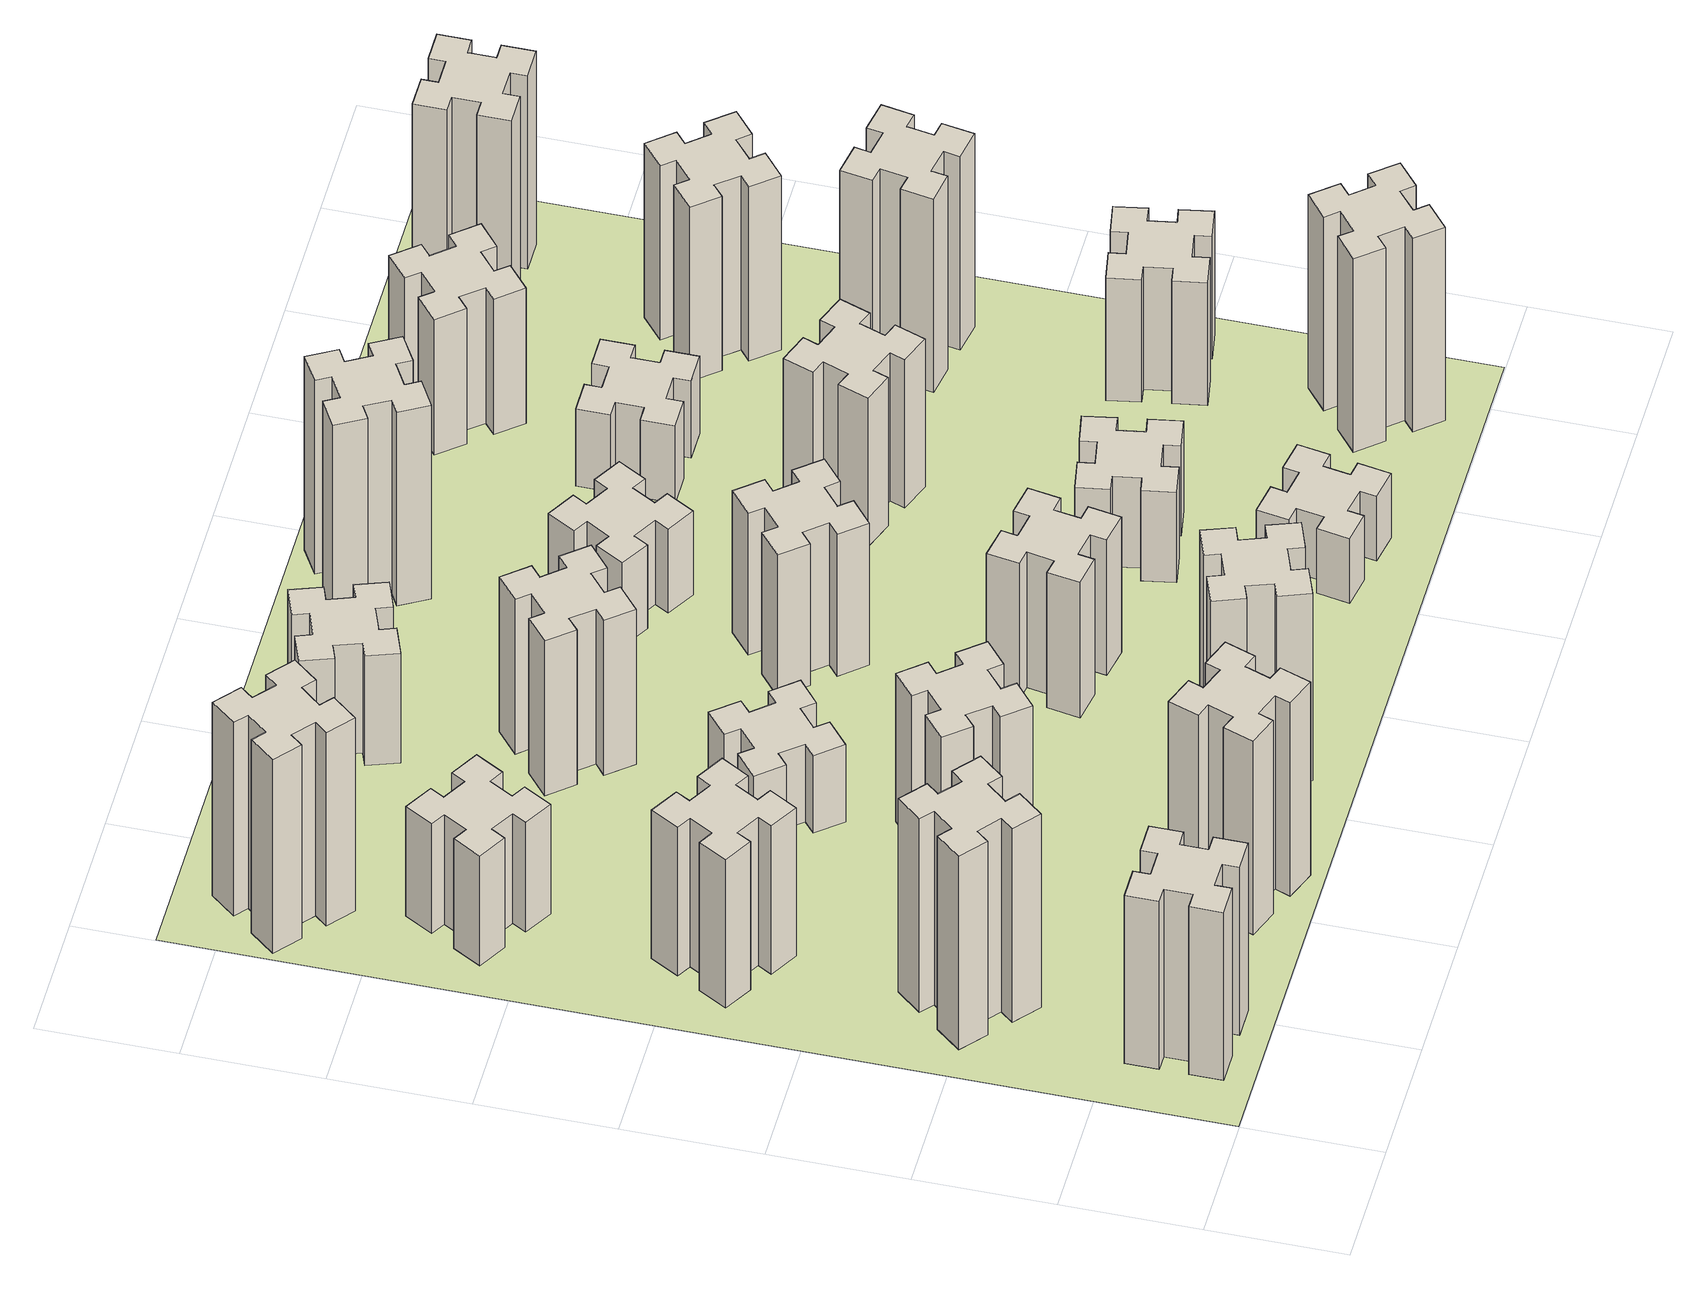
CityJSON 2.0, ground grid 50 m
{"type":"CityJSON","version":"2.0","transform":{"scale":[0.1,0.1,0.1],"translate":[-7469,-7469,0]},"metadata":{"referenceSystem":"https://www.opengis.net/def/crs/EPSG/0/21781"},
"CityObjects":{
"building1":{"type":"Building","attributes":{"class":"1000","function":"1000","usage":"1000","yearOfConstruction":2016,"roofType":"1000","measuredHeight":78,"storeysAboveGround":30,"storeysBelowGround":0},"geometry":[{"type":"Solid","lod":"1","boundaries":[[[[0,1,2,3,4,5,6,7,8,9,10,11,12,13,14,15,16,17,18,19]],[[17,16,20,21]],[[16,15,22,20]],[[15,14,23,22]],[[14,13,24,23]],[[13,12,25,24]],[[12,11,26,25]],[[11,10,27,26]],[[10,9,28,27]],[[9,8,29,28]],[[8,7,30,29]],[[7,6,31,30]],[[6,5,32,31]],[[5,4,33,32]],[[4,3,34,33]],[[3,2,35,34]],[[2,1,36,35]],[[1,0,37,36]],[[0,19,38,37]],[[19,18,39,38]],[[18,17,21,39]],[[24,25,26,27,28,29,30,31,32,33,34,35,36,37,38,39,21,20,22,23]]]]}]},
"building2":{"type":"Building","attributes":{"class":"1000","function":"1000","usage":"1000","yearOfConstruction":2016,"roofType":"1000","measuredHeight":90,"storeysAboveGround":30,"storeysBelowGround":0},"geometry":[{"type":"Solid","lod":"1","boundaries":[[[[40,41,42,43,44,45,46,47,48,49,50,51,52,53,54,55,56,57,58,59]],[[57,56,60,61]],[[56,55,62,60]],[[55,54,63,62]],[[54,53,64,63]],[[53,52,65,64]],[[52,51,66,65]],[[51,50,67,66]],[[50,49,68,67]],[[49,48,69,68]],[[48,47,70,69]],[[47,46,71,70]],[[46,45,72,71]],[[45,44,73,72]],[[44,43,74,73]],[[43,42,75,74]],[[42,41,76,75]],[[41,40,77,76]],[[40,59,78,77]],[[59,58,79,78]],[[58,57,61,79]],[[64,65,66,67,68,69,70,71,72,73,74,75,76,77,78,79,61,60,62,63]]]]}]},
"building3":{"type":"Building","attributes":{"class":"1000","function":"1000","usage":"1000","yearOfConstruction":2016,"roofType":"1000","measuredHeight":69,"storeysAboveGround":30,"storeysBelowGround":0},"geometry":[{"type":"Solid","lod":"1","boundaries":[[[[80,81,82,83,84,85,86,87,88,89,90,91,92,93,94,95,96,97,98,99]],[[97,96,100,101]],[[96,95,102,100]],[[95,94,103,102]],[[94,93,104,103]],[[93,92,105,104]],[[92,91,106,105]],[[91,90,107,106]],[[90,89,108,107]],[[89,88,109,108]],[[88,87,110,109]],[[87,86,111,110]],[[86,85,112,111]],[[85,84,113,112]],[[84,83,114,113]],[[83,82,115,114]],[[82,81,116,115]],[[81,80,117,116]],[[80,99,118,117]],[[99,98,119,118]],[[98,97,101,119]],[[104,105,106,107,108,109,110,111,112,113,114,115,116,117,118,119,101,100,102,103]]]]}]},
"building4":{"type":"Building","attributes":{"class":"1000","function":"1000","usage":"1000","yearOfConstruction":2016,"roofType":"1000","measuredHeight":51,"storeysAboveGround":30,"storeysBelowGround":0},"geometry":[{"type":"Solid","lod":"1","boundaries":[[[[120,121,122,123,124,125,126,127,128,129,130,131,132,133,134,135,136,137,138,139]],[[137,136,140,141]],[[136,135,142,140]],[[135,134,143,142]],[[134,133,144,143]],[[133,132,145,144]],[[132,131,146,145]],[[131,130,147,146]],[[130,129,148,147]],[[129,128,149,148]],[[128,127,150,149]],[[127,126,151,150]],[[126,125,152,151]],[[125,124,153,152]],[[124,123,154,153]],[[123,122,155,154]],[[122,121,156,155]],[[121,120,157,156]],[[120,139,158,157]],[[139,138,159,158]],[[138,137,141,159]],[[144,145,146,147,148,149,150,151,152,153,154,155,156,157,158,159,141,140,142,143]]]]}]},
"building5":{"type":"Building","attributes":{"class":"1000","function":"1000","usage":"1000","yearOfConstruction":2016,"roofType":"1000","measuredHeight":90,"storeysAboveGround":30,"storeysBelowGround":0},"geometry":[{"type":"Solid","lod":"1","boundaries":[[[[160,161,162,163,164,165,166,167,168,169,170,171,172,173,174,175,176,177,178,179]],[[177,176,180,181]],[[176,175,182,180]],[[175,174,183,182]],[[174,173,184,183]],[[173,172,185,184]],[[172,171,186,185]],[[171,170,187,186]],[[170,169,188,187]],[[169,168,189,188]],[[168,167,190,189]],[[167,166,191,190]],[[166,165,192,191]],[[165,164,193,192]],[[164,163,194,193]],[[163,162,195,194]],[[162,161,196,195]],[[161,160,197,196]],[[160,179,198,197]],[[179,178,199,198]],[[178,177,181,199]],[[184,185,186,187,188,189,190,191,192,193,194,195,196,197,198,199,181,180,182,183]]]]}]},
"building6":{"type":"Building","attributes":{"class":"1000","function":"1000","usage":"1000","yearOfConstruction":2016,"roofType":"1000","measuredHeight":90,"storeysAboveGround":30,"storeysBelowGround":0},"geometry":[{"type":"Solid","lod":"1","boundaries":[[[[200,201,202,203,204,205,206,207,208,209,210,211,212,213,214,215,216,217,218,219]],[[217,216,220,221]],[[216,215,222,220]],[[215,214,223,222]],[[214,213,224,223]],[[213,212,225,224]],[[212,211,226,225]],[[211,210,227,226]],[[210,209,228,227]],[[209,208,229,228]],[[208,207,230,229]],[[207,206,231,230]],[[206,205,232,231]],[[205,204,233,232]],[[204,203,234,233]],[[203,202,235,234]],[[202,201,236,235]],[[201,200,237,236]],[[200,219,238,237]],[[219,218,239,238]],[[218,217,221,239]],[[224,225,226,227,228,229,230,231,232,233,234,235,236,237,238,239,221,220,222,223]]]]}]},
"building7":{"type":"Building","attributes":{"class":"1000","function":"1000","usage":"1000","yearOfConstruction":2016,"roofType":"1000","measuredHeight":69,"storeysAboveGround":30,"storeysBelowGround":0},"geometry":[{"type":"Solid","lod":"1","boundaries":[[[[240,241,242,243,244,245,246,247,248,249,250,251,252,253,254,255,256,257,258,259]],[[257,256,260,261]],[[256,255,262,260]],[[255,254,263,262]],[[254,253,264,263]],[[253,252,265,264]],[[252,251,266,265]],[[251,250,267,266]],[[250,249,268,267]],[[249,248,269,268]],[[248,247,270,269]],[[247,246,271,270]],[[246,245,272,271]],[[245,244,273,272]],[[244,243,274,273]],[[243,242,275,274]],[[242,241,276,275]],[[241,240,277,276]],[[240,259,278,277]],[[259,258,279,278]],[[258,257,261,279]],[[264,265,266,267,268,269,270,271,272,273,274,275,276,277,278,279,261,260,262,263]]]]}]},
"building8":{"type":"Building","attributes":{"class":"1000","function":"1000","usage":"1000","yearOfConstruction":2016,"roofType":"1000","measuredHeight":36,"storeysAboveGround":30,"storeysBelowGround":0},"geometry":[{"type":"Solid","lod":"1","boundaries":[[[[280,281,282,283,284,285,286,287,288,289,290,291,292,293,294,295,296,297,298,299]],[[297,296,300,301]],[[296,295,302,300]],[[295,294,303,302]],[[294,293,304,303]],[[293,292,305,304]],[[292,291,306,305]],[[291,290,307,306]],[[290,289,308,307]],[[289,288,309,308]],[[288,287,310,309]],[[287,286,311,310]],[[286,285,312,311]],[[285,284,313,312]],[[284,283,314,313]],[[283,282,315,314]],[[282,281,316,315]],[[281,280,317,316]],[[280,299,318,317]],[[299,298,319,318]],[[298,297,301,319]],[[304,305,306,307,308,309,310,311,312,313,314,315,316,317,318,319,301,300,302,303]]]]}]},
"building9":{"type":"Building","attributes":{"class":"1000","function":"1000","usage":"1000","yearOfConstruction":2016,"roofType":"1000","measuredHeight":87,"storeysAboveGround":30,"storeysBelowGround":0},"geometry":[{"type":"Solid","lod":"1","boundaries":[[[[320,321,322,323,324,325,326,327,328,329,330,331,332,333,334,335,336,337,338,339]],[[337,336,340,341]],[[336,335,342,340]],[[335,334,343,342]],[[334,333,344,343]],[[333,332,345,344]],[[332,331,346,345]],[[331,330,347,346]],[[330,329,348,347]],[[329,328,349,348]],[[328,327,350,349]],[[327,326,351,350]],[[326,325,352,351]],[[325,324,353,352]],[[324,323,354,353]],[[323,322,355,354]],[[322,321,356,355]],[[321,320,357,356]],[[320,339,358,357]],[[339,338,359,358]],[[338,337,341,359]],[[344,345,346,347,348,349,350,351,352,353,354,355,356,357,358,359,341,340,342,343]]]]}]},
"building10":{"type":"Building","attributes":{"class":"1000","function":"1000","usage":"1000","yearOfConstruction":2016,"roofType":"1000","measuredHeight":72,"storeysAboveGround":30,"storeysBelowGround":0},"geometry":[{"type":"Solid","lod":"1","boundaries":[[[[360,361,362,363,364,365,366,367,368,369,370,371,372,373,374,375,376,377,378,379]],[[377,376,380,381]],[[376,375,382,380]],[[375,374,383,382]],[[374,373,384,383]],[[373,372,385,384]],[[372,371,386,385]],[[371,370,387,386]],[[370,369,388,387]],[[369,368,389,388]],[[368,367,390,389]],[[367,366,391,390]],[[366,365,392,391]],[[365,364,393,392]],[[364,363,394,393]],[[363,362,395,394]],[[362,361,396,395]],[[361,360,397,396]],[[360,379,398,397]],[[379,378,399,398]],[[378,377,381,399]],[[384,385,386,387,388,389,390,391,392,393,394,395,396,397,398,399,381,380,382,383]]]]}]},
"building11":{"type":"Building","attributes":{"class":"1000","function":"1000","usage":"1000","yearOfConstruction":2016,"roofType":"1000","measuredHeight":51,"storeysAboveGround":30,"storeysBelowGround":0},"geometry":[{"type":"Solid","lod":"1","boundaries":[[[[400,401,402,403,404,405,406,407,408,409,410,411,412,413,414,415,416,417,418,419]],[[417,416,420,421]],[[416,415,422,420]],[[415,414,423,422]],[[414,413,424,423]],[[413,412,425,424]],[[412,411,426,425]],[[411,410,427,426]],[[410,409,428,427]],[[409,408,429,428]],[[408,407,430,429]],[[407,406,431,430]],[[406,405,432,431]],[[405,404,433,432]],[[404,403,434,433]],[[403,402,435,434]],[[402,401,436,435]],[[401,400,437,436]],[[400,419,438,437]],[[419,418,439,438]],[[418,417,421,439]],[[424,425,426,427,428,429,430,431,432,433,434,435,436,437,438,439,421,420,422,423]]]]}]},
"building12":{"type":"Building","attributes":{"class":"1000","function":"1000","usage":"1000","yearOfConstruction":2016,"roofType":"1000","measuredHeight":63,"storeysAboveGround":30,"storeysBelowGround":0},"geometry":[{"type":"Solid","lod":"1","boundaries":[[[[440,441,442,443,444,445,446,447,448,449,450,451,452,453,454,455,456,457,458,459]],[[457,456,460,461]],[[456,455,462,460]],[[455,454,463,462]],[[454,453,464,463]],[[453,452,465,464]],[[452,451,466,465]],[[451,450,467,466]],[[450,449,468,467]],[[449,448,469,468]],[[448,447,470,469]],[[447,446,471,470]],[[446,445,472,471]],[[445,444,473,472]],[[444,443,474,473]],[[443,442,475,474]],[[442,441,476,475]],[[441,440,477,476]],[[440,459,478,477]],[[459,458,479,478]],[[458,457,461,479]],[[464,465,466,467,468,469,470,471,472,473,474,475,476,477,478,479,461,460,462,463]]]]}]},
"building13":{"type":"Building","attributes":{"class":"1000","function":"1000","usage":"1000","yearOfConstruction":2016,"roofType":"1000","measuredHeight":66,"storeysAboveGround":30,"storeysBelowGround":0},"geometry":[{"type":"Solid","lod":"1","boundaries":[[[[480,481,482,483,484,485,486,487,488,489,490,491,492,493,494,495,496,497,498,499]],[[497,496,500,501]],[[496,495,502,500]],[[495,494,503,502]],[[494,493,504,503]],[[493,492,505,504]],[[492,491,506,505]],[[491,490,507,506]],[[490,489,508,507]],[[489,488,509,508]],[[488,487,510,509]],[[487,486,511,510]],[[486,485,512,511]],[[485,484,513,512]],[[484,483,514,513]],[[483,482,515,514]],[[482,481,516,515]],[[481,480,517,516]],[[480,499,518,517]],[[499,498,519,518]],[[498,497,501,519]],[[504,505,506,507,508,509,510,511,512,513,514,515,516,517,518,519,501,500,502,503]]]]}]},
"building14":{"type":"Building","attributes":{"class":"1000","function":"1000","usage":"1000","yearOfConstruction":2016,"roofType":"1000","measuredHeight":39,"storeysAboveGround":30,"storeysBelowGround":0},"geometry":[{"type":"Solid","lod":"1","boundaries":[[[[520,521,522,523,524,525,526,527,528,529,530,531,532,533,534,535,536,537,538,539]],[[537,536,540,541]],[[536,535,542,540]],[[535,534,543,542]],[[534,533,544,543]],[[533,532,545,544]],[[532,531,546,545]],[[531,530,547,546]],[[530,529,548,547]],[[529,528,549,548]],[[528,527,550,549]],[[527,526,551,550]],[[526,525,552,551]],[[525,524,553,552]],[[524,523,554,553]],[[523,522,555,554]],[[522,521,556,555]],[[521,520,557,556]],[[520,539,558,557]],[[539,538,559,558]],[[538,537,541,559]],[[544,545,546,547,548,549,550,551,552,553,554,555,556,557,558,559,541,540,542,543]]]]}]},
"building15":{"type":"Building","attributes":{"class":"1000","function":"1000","usage":"1000","yearOfConstruction":2016,"roofType":"1000","measuredHeight":30,"storeysAboveGround":30,"storeysBelowGround":0},"geometry":[{"type":"Solid","lod":"1","boundaries":[[[[560,561,562,563,564,565,566,567,568,569,570,571,572,573,574,575,576,577,578,579]],[[577,576,580,581]],[[576,575,582,580]],[[575,574,583,582]],[[574,573,584,583]],[[573,572,585,584]],[[572,571,586,585]],[[571,570,587,586]],[[570,569,588,587]],[[569,568,589,588]],[[568,567,590,589]],[[567,566,591,590]],[[566,565,592,591]],[[565,564,593,592]],[[564,563,594,593]],[[563,562,595,594]],[[562,561,596,595]],[[561,560,597,596]],[[560,579,598,597]],[[579,578,599,598]],[[578,577,581,599]],[[584,585,586,587,588,589,590,591,592,593,594,595,596,597,598,599,581,580,582,583]]]]}]},
"building16":{"type":"Building","attributes":{"class":"1000","function":"1000","usage":"1000","yearOfConstruction":2016,"roofType":"1000","measuredHeight":90,"storeysAboveGround":30,"storeysBelowGround":0},"geometry":[{"type":"Solid","lod":"1","boundaries":[[[[600,601,602,603,604,605,606,607,608,609,610,611,612,613,614,615,616,617,618,619]],[[617,616,620,621]],[[616,615,622,620]],[[615,614,623,622]],[[614,613,624,623]],[[613,612,625,624]],[[612,611,626,625]],[[611,610,627,626]],[[610,609,628,627]],[[609,608,629,628]],[[608,607,630,629]],[[607,606,631,630]],[[606,605,632,631]],[[605,604,633,632]],[[604,603,634,633]],[[603,602,635,634]],[[602,601,636,635]],[[601,600,637,636]],[[600,619,638,637]],[[619,618,639,638]],[[618,617,621,639]],[[624,625,626,627,628,629,630,631,632,633,634,635,636,637,638,639,621,620,622,623]]]]}]},
"building17":{"type":"Building","attributes":{"class":"1000","function":"1000","usage":"1000","yearOfConstruction":2016,"roofType":"1000","measuredHeight":42,"storeysAboveGround":30,"storeysBelowGround":0},"geometry":[{"type":"Solid","lod":"1","boundaries":[[[[640,641,642,643,644,645,646,647,648,649,650,651,652,653,654,655,656,657,658,659]],[[657,656,660,661]],[[656,655,662,660]],[[655,654,663,662]],[[654,653,664,663]],[[653,652,665,664]],[[652,651,666,665]],[[651,650,667,666]],[[650,649,668,667]],[[649,648,669,668]],[[648,647,670,669]],[[647,646,671,670]],[[646,645,672,671]],[[645,644,673,672]],[[644,643,674,673]],[[643,642,675,674]],[[642,641,676,675]],[[641,640,677,676]],[[640,659,678,677]],[[659,658,679,678]],[[658,657,661,679]],[[664,665,666,667,668,669,670,671,672,673,674,675,676,677,678,679,661,660,662,663]]]]}]},
"building18":{"type":"Building","attributes":{"class":"1000","function":"1000","usage":"1000","yearOfConstruction":2016,"roofType":"1000","measuredHeight":69,"storeysAboveGround":30,"storeysBelowGround":0},"geometry":[{"type":"Solid","lod":"1","boundaries":[[[[680,681,682,683,684,685,686,687,688,689,690,691,692,693,694,695,696,697,698,699]],[[697,696,700,701]],[[696,695,702,700]],[[695,694,703,702]],[[694,693,704,703]],[[693,692,705,704]],[[692,691,706,705]],[[691,690,707,706]],[[690,689,708,707]],[[689,688,709,708]],[[688,687,710,709]],[[687,686,711,710]],[[686,685,712,711]],[[685,684,713,712]],[[684,683,714,713]],[[683,682,715,714]],[[682,681,716,715]],[[681,680,717,716]],[[680,699,718,717]],[[699,698,719,718]],[[698,697,701,719]],[[704,705,706,707,708,709,710,711,712,713,714,715,716,717,718,719,701,700,702,703]]]]}]},
"building19":{"type":"Building","attributes":{"class":"1000","function":"1000","usage":"1000","yearOfConstruction":2016,"roofType":"1000","measuredHeight":36,"storeysAboveGround":30,"storeysBelowGround":0},"geometry":[{"type":"Solid","lod":"1","boundaries":[[[[720,721,722,723,724,725,726,727,728,729,730,731,732,733,734,735,736,737,738,739]],[[737,736,740,741]],[[736,735,742,740]],[[735,734,743,742]],[[734,733,744,743]],[[733,732,745,744]],[[732,731,746,745]],[[731,730,747,746]],[[730,729,748,747]],[[729,728,749,748]],[[728,727,750,749]],[[727,726,751,750]],[[726,725,752,751]],[[725,724,753,752]],[[724,723,754,753]],[[723,722,755,754]],[[722,721,756,755]],[[721,720,757,756]],[[720,739,758,757]],[[739,738,759,758]],[[738,737,741,759]],[[744,745,746,747,748,749,750,751,752,753,754,755,756,757,758,759,741,740,742,743]]]]}]},
"building20":{"type":"Building","attributes":{"class":"1000","function":"1000","usage":"1000","yearOfConstruction":2016,"roofType":"1000","measuredHeight":90,"storeysAboveGround":30,"storeysBelowGround":0},"geometry":[{"type":"Solid","lod":"1","boundaries":[[[[760,761,762,763,764,765,766,767,768,769,770,771,772,773,774,775,776,777,778,779]],[[777,776,780,781]],[[776,775,782,780]],[[775,774,783,782]],[[774,773,784,783]],[[773,772,785,784]],[[772,771,786,785]],[[771,770,787,786]],[[770,769,788,787]],[[769,768,789,788]],[[768,767,790,789]],[[767,766,791,790]],[[766,765,792,791]],[[765,764,793,792]],[[764,763,794,793]],[[763,762,795,794]],[[762,761,796,795]],[[761,760,797,796]],[[760,779,798,797]],[[779,778,799,798]],[[778,777,781,799]],[[784,785,786,787,788,789,790,791,792,793,794,795,796,797,798,799,781,780,782,783]]]]}]},
"building21":{"type":"Building","attributes":{"class":"1000","function":"1000","usage":"1000","yearOfConstruction":2016,"roofType":"1000","measuredHeight":63,"storeysAboveGround":30,"storeysBelowGround":0},"geometry":[{"type":"Solid","lod":"1","boundaries":[[[[800,801,802,803,804,805,806,807,808,809,810,811,812,813,814,815,816,817,818,819]],[[817,816,820,821]],[[816,815,822,820]],[[815,814,823,822]],[[814,813,824,823]],[[813,812,825,824]],[[812,811,826,825]],[[811,810,827,826]],[[810,809,828,827]],[[809,808,829,828]],[[808,807,830,829]],[[807,806,831,830]],[[806,805,832,831]],[[805,804,833,832]],[[804,803,834,833]],[[803,802,835,834]],[[802,801,836,835]],[[801,800,837,836]],[[800,819,838,837]],[[819,818,839,838]],[[818,817,821,839]],[[824,825,826,827,828,829,830,831,832,833,834,835,836,837,838,839,821,820,822,823]]]]}]},
"building22":{"type":"Building","attributes":{"class":"1000","function":"1000","usage":"1000","yearOfConstruction":2016,"roofType":"1000","measuredHeight":57,"storeysAboveGround":30,"storeysBelowGround":0},"geometry":[{"type":"Solid","lod":"1","boundaries":[[[[840,841,842,843,844,845,846,847,848,849,850,851,852,853,854,855,856,857,858,859]],[[857,856,860,861]],[[856,855,862,860]],[[855,854,863,862]],[[854,853,864,863]],[[853,852,865,864]],[[852,851,866,865]],[[851,850,867,866]],[[850,849,868,867]],[[849,848,869,868]],[[848,847,870,869]],[[847,846,871,870]],[[846,845,872,871]],[[845,844,873,872]],[[844,843,874,873]],[[843,842,875,874]],[[842,841,876,875]],[[841,840,877,876]],[[840,859,878,877]],[[859,858,879,878]],[[858,857,861,879]],[[864,865,866,867,868,869,870,871,872,873,874,875,876,877,878,879,861,860,862,863]]]]}]},
"building23":{"type":"Building","attributes":{"class":"1000","function":"1000","usage":"1000","yearOfConstruction":2016,"roofType":"1000","measuredHeight":90,"storeysAboveGround":30,"storeysBelowGround":0},"geometry":[{"type":"Solid","lod":"1","boundaries":[[[[880,881,882,883,884,885,886,887,888,889,890,891,892,893,894,895,896,897,898,899]],[[897,896,900,901]],[[896,895,902,900]],[[895,894,903,902]],[[894,893,904,903]],[[893,892,905,904]],[[892,891,906,905]],[[891,890,907,906]],[[890,889,908,907]],[[889,888,909,908]],[[888,887,910,909]],[[887,886,911,910]],[[886,885,912,911]],[[885,884,913,912]],[[884,883,914,913]],[[883,882,915,914]],[[882,881,916,915]],[[881,880,917,916]],[[880,899,918,917]],[[899,898,919,918]],[[898,897,901,919]],[[904,905,906,907,908,909,910,911,912,913,914,915,916,917,918,919,901,900,902,903]]]]}]},
"building24":{"type":"Building","attributes":{"class":"1000","function":"1000","usage":"1000","yearOfConstruction":2016,"roofType":"1000","measuredHeight":81,"storeysAboveGround":30,"storeysBelowGround":0},"geometry":[{"type":"Solid","lod":"1","boundaries":[[[[920,921,922,923,924,925,926,927,928,929,930,931,932,933,934,935,936,937,938,939]],[[937,936,940,941]],[[936,935,942,940]],[[935,934,943,942]],[[934,933,944,943]],[[933,932,945,944]],[[932,931,946,945]],[[931,930,947,946]],[[930,929,948,947]],[[929,928,949,948]],[[928,927,950,949]],[[927,926,951,950]],[[926,925,952,951]],[[925,924,953,952]],[[924,923,954,953]],[[923,922,955,954]],[[922,921,956,955]],[[921,920,957,956]],[[920,939,958,957]],[[939,938,959,958]],[[938,937,941,959]],[[944,945,946,947,948,949,950,951,952,953,954,955,956,957,958,959,941,940,942,943]]]]}]},
"building25":{"type":"Building","attributes":{"class":"1000","function":"1000","usage":"1000","yearOfConstruction":2016,"roofType":"1000","measuredHeight":90,"storeysAboveGround":30,"storeysBelowGround":0},"geometry":[{"type":"Solid","lod":"1","boundaries":[[[[960,961,962,963,964,965,966,967,968,969,970,971,972,973,974,975,976,977,978,979]],[[977,976,980,981]],[[976,975,982,980]],[[975,974,983,982]],[[974,973,984,983]],[[973,972,985,984]],[[972,971,986,985]],[[971,970,987,986]],[[970,969,988,987]],[[969,968,989,988]],[[968,967,990,989]],[[967,966,991,990]],[[966,965,992,991]],[[965,964,993,992]],[[964,963,994,993]],[[963,962,995,994]],[[962,961,996,995]],[[961,960,997,996]],[[960,979,998,997]],[[979,978,999,998]],[[978,977,981,999]],[[984,985,986,987,988,989,990,991,992,993,994,995,996,997,998,999,981,980,982,983]]]]}]},
"landuse1":{"type":"LandUse","attributes":{"name":"plot1","function":"1010"},"geometry":[{"type":"MultiSurface","lod":"1","boundaries":[[[1000,1001,1002,1003]]]}]}
},
"vertices":[
[265,325,0],[265,225,0],[205,225,0],[205,105,0],[325,105,0],[325,165,0],[425,165,0],[425,105,0],[545,105,0],[545,225,0],[485,225,0],[485,325,0],[545,325,0],[545,445,0],[425,445,0],[425,385,0],[325,385,0],[325,445,0],[205,445,0],[205,325,0],[325,385,780],[325,445,780],[425,385,780],[425,445,780],[545,445,780],[545,325,780],[485,325,780],[485,225,780],[545,225,780],[545,105,780],[425,105,780],[425,165,780],[325,165,780],[325,105,780],[205,105,780],[205,225,780],[265,225,780],[265,325,780],[205,325,780],[205,445,780],
[484,1067,0],[408,1132,0],[446,1178,0],[354,1255,0],[277,1163,0],[323,1124,0],[259,1048,0],[213,1086,0],[136,994,0],[228,917,0],[266,963,0],[343,899,0],[304,853,0],[396,776,0],[473,868,0],[427,906,0],[492,983,0],[538,944,0],[615,1036,0],[523,1113,0],[492,983,900],[538,944,900],[427,906,900],[473,868,900],[396,776,900],[304,853,900],[343,899,900],[266,963,900],[228,917,900],[136,994,900],[213,1086,900],[259,1048,900],[323,1124,900],[277,1163,900],[354,1255,900],[446,1178,900],[408,1132,900],[484,1067,900],[523,1113,900],[615,1036,900],
[474,1926,0],[387,1976,0],[417,2028,0],[313,2088,0],[253,1984,0],[305,1954,0],[255,1867,0],[203,1897,0],[143,1793,0],[247,1733,0],[277,1785,0],[364,1735,0],[334,1683,0],[438,1623,0],[498,1727,0],[446,1757,0],[496,1844,0],[548,1814,0],[608,1918,0],[504,1978,0],[496,1844,690],[548,1814,690],[446,1757,690],[498,1727,690],[438,1623,690],[334,1683,690],[364,1735,690],[277,1785,690],[247,1733,690],[143,1793,690],[203,1897,690],[255,1867,690],[305,1954,690],[253,1984,690],[313,2088,690],[417,2028,690],[387,1976,690],[474,1926,690],[504,1978,690],[608,1918,690],
[446,2597,0],[496,2684,0],[548,2654,0],[608,2758,0],[504,2818,0],[474,2766,0],[387,2816,0],[417,2868,0],[313,2928,0],[253,2824,0],[305,2794,0],[255,2707,0],[203,2737,0],[143,2633,0],[247,2573,0],[277,2625,0],[364,2575,0],[334,2523,0],[438,2463,0],[498,2567,0],[364,2575,510],[334,2523,510],[277,2625,510],[247,2573,510],[143,2633,510],[203,2737,510],[255,2707,510],[305,2794,510],[253,2824,510],[313,2928,510],[417,2868,510],[387,2816,510],[474,2766,510],[504,2818,510],[608,2758,510],[548,2654,510],[496,2684,510],[446,2597,510],[498,2567,510],[438,2463,510],
[1029,360,0],[995,266,0],[939,287,0],[897,174,0],[1010,133,0],[1031,189,0],[1125,155,0],[1104,99,0],[1217,57,0],[1258,170,0],[1202,191,0],[1236,285,0],[1292,264,0],[1333,377,0],[1220,418,0],[1200,362,0],[1106,396,0],[1127,452,0],[1014,493,0],[973,380,0],[1106,396,900],[1127,452,900],[1200,362,900],[1220,418,900],[1333,377,900],[1292,264,900],[1236,285,900],[1202,191,900],[1258,170,900],[1217,57,900],[1104,99,900],[1125,155,900],[1031,189,900],[1010,133,900],[897,174,900],[939,287,900],[995,266,900],[1029,360,900],[973,380,900],[1014,493,900],
[384,3387,0],[308,3452,0],[346,3498,0],[254,3575,0],[177,3483,0],[223,3444,0],[159,3368,0],[113,3406,0],[36,3314,0],[128,3237,0],[166,3283,0],[243,3219,0],[204,3173,0],[296,3096,0],[373,3188,0],[327,3226,0],[392,3303,0],[438,3264,0],[515,3356,0],[423,3433,0],[392,3303,900],[438,3264,900],[327,3226,900],[373,3188,900],[296,3096,900],[204,3173,900],[243,3219,900],[166,3283,900],[128,3237,900],[36,3314,900],[113,3406,900],[159,3368,900],[223,3444,900],[177,3483,900],[254,3575,900],[346,3498,900],[308,3452,900],[384,3387,900],[423,3433,900],[515,3356,900],
[1083,1332,0],[1006,1267,0],[968,1313,0],[876,1236,0],[953,1144,0],[999,1183,0],[1063,1106,0],[1017,1068,0],[1094,976,0],[1186,1053,0],[1148,1099,0],[1224,1163,0],[1263,1117,0],[1355,1194,0],[1278,1286,0],[1232,1248,0],[1167,1324,0],[1213,1363,0],[1136,1455,0],[1044,1378,0],[1167,1324,690],[1213,1363,690],[1232,1248,690],[1278,1286,690],[1355,1194,690],[1263,1117,690],[1224,1163,690],[1148,1099,690],[1186,1053,690],[1094,976,690],[1017,1068,690],[1063,1106,690],[999,1183,690],[953,1144,690],[876,1236,690],[968,1313,690],[1006,1267,690],[1083,1332,690],[1044,1378,690],[1136,1455,690],
[1083,1972,0],[1006,1907,0],[968,1953,0],[876,1876,0],[953,1784,0],[999,1823,0],[1063,1746,0],[1017,1708,0],[1094,1616,0],[1186,1693,0],[1148,1739,0],[1224,1803,0],[1263,1757,0],[1355,1834,0],[1278,1926,0],[1232,1888,0],[1167,1964,0],[1213,2003,0],[1136,2095,0],[1044,2018,0],[1167,1964,360],[1213,2003,360],[1232,1888,360],[1278,1926,360],[1355,1834,360],[1263,1757,360],[1224,1803,360],[1148,1739,360],[1186,1693,360],[1094,1616,360],[1017,1708,360],[1063,1746,360],[999,1823,360],[953,1784,360],[876,1876,360],[968,1953,360],[1006,1907,360],[1083,1972,360],[1044,2018,360],[1136,2095,360],
[1635,385,0],[1669,291,0],[1613,270,0],[1654,157,0],[1767,199,0],[1746,255,0],[1840,289,0],[1860,233,0],[1973,274,0],[1932,387,0],[1876,366,0],[1842,460,0],[1898,480,0],[1857,593,0],[1744,552,0],[1765,496,0],[1671,462,0],[1650,518,0],[1537,477,0],[1579,364,0],[1671,462,870],[1650,518,870],[1765,496,870],[1744,552,870],[1857,593,870],[1898,480,870],[1842,460,870],[1876,366,870],[1932,387,870],[1973,274,870],[1860,233,870],[1840,289,870],[1746,255,870],[1767,199,870],[1654,157,870],[1613,270,870],[1669,291,870],[1635,385,870],[1579,364,870],[1537,477,870],
[1099,2563,0],[1163,2486,0],[1117,2448,0],[1194,2356,0],[1286,2433,0],[1248,2479,0],[1324,2543,0],[1363,2497,0],[1455,2574,0],[1378,2666,0],[1332,2628,0],[1267,2704,0],[1313,2743,0],[1236,2835,0],[1144,2758,0],[1183,2712,0],[1106,2647,0],[1068,2693,0],[976,2616,0],[1053,2524,0],[1106,2647,720],[1068,2693,720],[1183,2712,720],[1144,2758,720],[1236,2835,720],[1313,2743,720],[1267,2704,720],[1332,2628,720],[1378,2666,720],[1455,2574,720],[1363,2497,720],[1324,2543,720],[1248,2479,720],[1286,2433,720],[1194,2356,720],[1117,2448,720],[1163,2486,720],[1099,2563,720],[1053,2524,720],[976,2616,720],
[1125,3456,0],[1031,3422,0],[1010,3478,0],[897,3437,0],[939,3324,0],[995,3345,0],[1029,3251,0],[973,3230,0],[1014,3117,0],[1127,3159,0],[1106,3215,0],[1200,3249,0],[1220,3193,0],[1333,3234,0],[1292,3347,0],[1236,3326,0],[1202,3420,0],[1258,3440,0],[1217,3553,0],[1104,3512,0],[1202,3420,510],[1258,3440,510],[1236,3326,510],[1292,3347,510],[1333,3234,510],[1220,3193,510],[1200,3249,510],[1106,3215,510],[1127,3159,510],[1014,3117,510],[973,3230,510],[1029,3251,510],[995,3345,510],[939,3324,510],[897,3437,510],[1010,3478,510],[1031,3422,510],[1125,3456,510],[1104,3512,510],[1217,3553,510],
[2055,1047,0],[2072,1145,0],[2131,1135,0],[2152,1253,0],[2034,1274,0],[2024,1215,0],[1925,1232,0],[1936,1291,0],[1817,1312,0],[1797,1194,0],[1856,1184,0],[1838,1085,0],[1779,1096,0],[1758,977,0],[1877,957,0],[1887,1016,0],[1985,998,0],[1975,939,0],[2093,918,0],[2114,1037,0],[1985,998,630],[1975,939,630],[1887,1016,630],[1877,957,630],[1758,977,630],[1779,1096,630],[1838,1085,630],[1856,1184,630],[1797,1194,630],[1817,1312,630],[1936,1291,630],[1925,1232,630],[2024,1215,630],[2034,1274,630],[2152,1253,630],[2131,1135,630],[2072,1145,630],[2055,1047,630],[2114,1037,630],[2093,918,630],
[1972,1988,0],[1907,2064,0],[1953,2103,0],[1876,2195,0],[1784,2118,0],[1823,2072,0],[1746,2007,0],[1708,2053,0],[1616,1976,0],[1693,1884,0],[1739,1923,0],[1803,1846,0],[1757,1808,0],[1834,1716,0],[1926,1793,0],[1888,1839,0],[1964,1903,0],[2003,1857,0],[2095,1934,0],[2018,2026,0],[1964,1903,660],[2003,1857,660],[1888,1839,660],[1926,1793,660],[1834,1716,660],[1757,1808,660],[1803,1846,660],[1739,1923,660],[1693,1884,660],[1616,1976,660],[1708,2053,660],[1746,2007,660],[1823,2072,660],[1784,2118,660],[1876,2195,660],[1953,2103,660],[1907,2064,660],[1972,1988,660],[2018,2026,660],[2095,1934,660],
[2026,2497,0],[2076,2584,0],[2128,2554,0],[2188,2658,0],[2084,2718,0],[2054,2666,0],[1967,2716,0],[1997,2768,0],[1893,2828,0],[1833,2724,0],[1885,2694,0],[1835,2607,0],[1783,2637,0],[1723,2533,0],[1827,2473,0],[1857,2525,0],[1944,2475,0],[1914,2423,0],[2018,2363,0],[2078,2467,0],[1944,2475,390],[1914,2423,390],[1857,2525,390],[1827,2473,390],[1723,2533,390],[1783,2637,390],[1835,2607,390],[1885,2694,390],[1833,2724,390],[1893,2828,390],[1997,2768,390],[1967,2716,390],[2054,2666,390],[2084,2718,390],[2188,2658,390],[2128,2554,390],[2076,2584,390],[2026,2497,390],[2078,2467,390],[2018,2363,390],
[2596,444,0],[2578,345,0],[2519,356,0],[2498,237,0],[2617,217,0],[2627,276,0],[2725,258,0],[2715,199,0],[2833,178,0],[2854,297,0],[2795,307,0],[2812,405,0],[2871,395,0],[2892,513,0],[2774,534,0],[2764,475,0],[2665,492,0],[2676,551,0],[2557,572,0],[2537,454,0],[2665,492,300],[2676,551,300],[2764,475,300],[2774,534,300],[2892,513,300],[2871,395,300],[2812,405,300],[2795,307,300],[2854,297,300],[2833,178,300],[2715,199,300],[2725,258,300],[2627,276,300],[2617,217,300],[2498,237,300],[2519,356,300],[2578,345,300],[2596,444,300],[2537,454,300],[2557,572,300],
[1844,3556,0],[1757,3506,0],[1727,3558,0],[1623,3498,0],[1683,3394,0],[1735,3424,0],[1785,3337,0],[1733,3307,0],[1793,3203,0],[1897,3263,0],[1867,3315,0],[1954,3365,0],[1984,3313,0],[2088,3373,0],[2028,3477,0],[1976,3447,0],[1926,3534,0],[1978,3564,0],[1918,3668,0],[1814,3608,0],[1926,3534,900],[1978,3564,900],[1976,3447,900],[2028,3477,900],[2088,3373,900],[1984,3313,900],[1954,3365,900],[1867,3315,900],[1897,3263,900],[1793,3203,900],[1733,3307,900],[1785,3337,900],[1735,3424,900],[1683,3394,900],[1623,3498,900],[1727,3558,900],[1757,3506,900],[1844,3556,900],[1814,3608,900],[1918,3668,900],
[2625,1132,0],[2527,1115,0],[2517,1174,0],[2398,1153,0],[2419,1035,0],[2478,1045,0],[2496,947,0],[2437,937,0],[2457,818,0],[2576,839,0],[2565,898,0],[2664,916,0],[2674,857,0],[2792,877,0],[2771,996,0],[2712,985,0],[2695,1084,0],[2754,1094,0],[2733,1212,0],[2615,1191,0],[2695,1084,420],[2754,1094,420],[2712,985,420],[2771,996,420],[2792,877,420],[2674,857,420],[2664,916,420],[2565,898,420],[2576,839,420],[2457,818,420],[2437,937,420],[2496,947,420],[2478,1045,420],[2419,1035,420],[2398,1153,420],[2517,1174,420],[2527,1115,420],[2625,1132,420],[2615,1191,420],[2733,1212,420],
[2682,1871,0],[2716,1965,0],[2772,1944,0],[2813,2057,0],[2700,2098,0],[2680,2042,0],[2586,2076,0],[2607,2132,0],[2494,2173,0],[2453,2060,0],[2509,2040,0],[2475,1946,0],[2419,1967,0],[2377,1854,0],[2490,1813,0],[2511,1869,0],[2605,1835,0],[2584,1779,0],[2697,1737,0],[2738,1850,0],[2605,1835,690],[2584,1779,690],[2511,1869,690],[2490,1813,690],[2377,1854,690],[2419,1967,690],[2475,1946,690],[2509,2040,690],[2453,2060,690],[2494,2173,690],[2607,2132,690],[2586,2076,690],[2680,2042,690],[2700,2098,690],[2813,2057,690],[2772,1944,690],[2716,1965,690],[2682,1871,690],[2738,1850,690],[2697,1737,690],
[2645,2805,0],[2545,2805,0],[2545,2865,0],[2425,2865,0],[2425,2745,0],[2485,2745,0],[2485,2645,0],[2425,2645,0],[2425,2525,0],[2545,2525,0],[2545,2585,0],[2645,2585,0],[2645,2525,0],[2765,2525,0],[2765,2645,0],[2705,2645,0],[2705,2745,0],[2765,2745,0],[2765,2865,0],[2645,2865,0],[2705,2745,360],[2765,2745,360],[2705,2645,360],[2765,2645,360],[2765,2525,360],[2645,2525,360],[2645,2585,360],[2545,2585,360],[2545,2525,360],[2425,2525,360],[2425,2645,360],[2485,2645,360],[2485,2745,360],[2425,2745,360],[2425,2865,360],[2545,2865,360],[2545,2805,360],[2645,2805,360],[2645,2865,360],[2765,2865,360],
[3468,259,0],[3544,323,0],[3583,277,0],[3675,354,0],[3598,446,0],[3552,408,0],[3487,484,0],[3533,523,0],[3456,615,0],[3364,538,0],[3403,492,0],[3326,427,0],[3288,473,0],[3196,396,0],[3273,304,0],[3319,343,0],[3383,266,0],[3337,228,0],[3414,136,0],[3506,213,0],[3383,266,900],[3337,228,900],[3319,343,900],[3273,304,900],[3196,396,900],[3288,473,900],[3326,427,900],[3403,492,900],[3364,538,900],[3456,615,900],[3533,523,900],[3487,484,900],[3552,408,900],[3598,446,900],[3675,354,900],[3583,277,900],[3544,323,900],[3468,259,900],[3506,213,900],[3414,136,900],
[2812,3368,0],[2747,3444,0],[2793,3483,0],[2716,3575,0],[2624,3498,0],[2663,3452,0],[2586,3387,0],[2548,3433,0],[2456,3356,0],[2533,3264,0],[2579,3303,0],[2643,3226,0],[2597,3188,0],[2674,3096,0],[2766,3173,0],[2728,3219,0],[2804,3283,0],[2843,3237,0],[2935,3314,0],[2858,3406,0],[2804,3283,630],[2843,3237,630],[2728,3219,630],[2766,3173,630],[2674,3096,630],[2597,3188,630],[2643,3226,630],[2579,3303,630],[2533,3264,630],[2456,3356,630],[2548,3433,630],[2586,3387,630],[2663,3452,630],[2624,3498,630],[2716,3575,630],[2793,3483,630],[2747,3444,630],[2812,3368,630],[2858,3406,630],[2935,3314,630],
[3465,1232,0],[3367,1215,0],[3357,1274,0],[3238,1253,0],[3259,1135,0],[3318,1145,0],[3336,1047,0],[3277,1037,0],[3297,918,0],[3416,939,0],[3405,998,0],[3504,1016,0],[3514,957,0],[3632,977,0],[3611,1096,0],[3552,1085,0],[3535,1184,0],[3594,1194,0],[3573,1312,0],[3455,1291,0],[3535,1184,570],[3594,1194,570],[3552,1085,570],[3611,1096,570],[3632,977,570],[3514,957,570],[3504,1016,570],[3405,998,570],[3416,939,570],[3297,918,570],[3277,1037,570],[3336,1047,570],[3318,1145,570],[3259,1135,570],[3238,1253,570],[3357,1274,570],[3367,1215,570],[3465,1232,570],[3455,1291,570],[3573,1312,570],
[3267,1856,0],[3365,1838,0],[3355,1779,0],[3473,1758,0],[3494,1877,0],[3435,1887,0],[3452,1985,0],[3511,1975,0],[3532,2093,0],[3414,2114,0],[3404,2055,0],[3305,2072,0],[3316,2131,0],[3197,2152,0],[3177,2034,0],[3236,2024,0],[3218,1925,0],[3159,1936,0],[3138,1817,0],[3257,1797,0],[3218,1925,900],[3159,1936,900],[3236,2024,900],[3177,2034,900],[3197,2152,900],[3316,2131,900],[3305,2072,900],[3404,2055,900],[3414,2114,900],[3532,2093,900],[3511,1975,900],[3452,1985,900],[3435,1887,900],[3494,1877,900],[3473,1758,900],[3355,1779,900],[3365,1838,900],[3267,1856,900],[3257,1797,900],[3138,1817,900],
[3119,2563,0],[3183,2486,0],[3137,2448,0],[3214,2356,0],[3306,2433,0],[3268,2479,0],[3344,2543,0],[3383,2497,0],[3475,2574,0],[3398,2666,0],[3352,2628,0],[3287,2704,0],[3333,2743,0],[3256,2835,0],[3164,2758,0],[3203,2712,0],[3126,2647,0],[3088,2693,0],[2996,2616,0],[3073,2524,0],[3126,2647,810],[3088,2693,810],[3203,2712,810],[3164,2758,810],[3256,2835,810],[3333,2743,810],[3287,2704,810],[3352,2628,810],[3398,2666,810],[3475,2574,810],[3383,2497,810],[3344,2543,810],[3268,2479,810],[3306,2433,810],[3214,2356,810],[3137,2448,810],[3183,2486,810],[3119,2563,810],[3073,2524,810],[2996,2616,810],
[3285,3325,0],[3385,3325,0],[3385,3265,0],[3505,3265,0],[3505,3385,0],[3445,3385,0],[3445,3485,0],[3505,3485,0],[3505,3605,0],[3385,3605,0],[3385,3545,0],[3285,3545,0],[3285,3605,0],[3165,3605,0],[3165,3485,0],[3225,3485,0],[3225,3385,0],[3165,3385,0],[3165,3265,0],[3285,3265,0],[3225,3385,900],[3165,3385,900],[3225,3485,900],[3165,3485,900],[3165,3605,900],[3285,3605,900],[3285,3545,900],[3385,3545,900],[3385,3605,900],[3505,3605,900],[3505,3485,900],[3445,3485,900],[3445,3385,900],[3505,3385,900],[3505,3265,900],[3385,3265,900],[3385,3325,900],[3285,3325,900],[3285,3265,900],[3165,3265,900],
[5,3705,0],[3705,3705,0],[3705,5,0],[5,5,0]
]}
